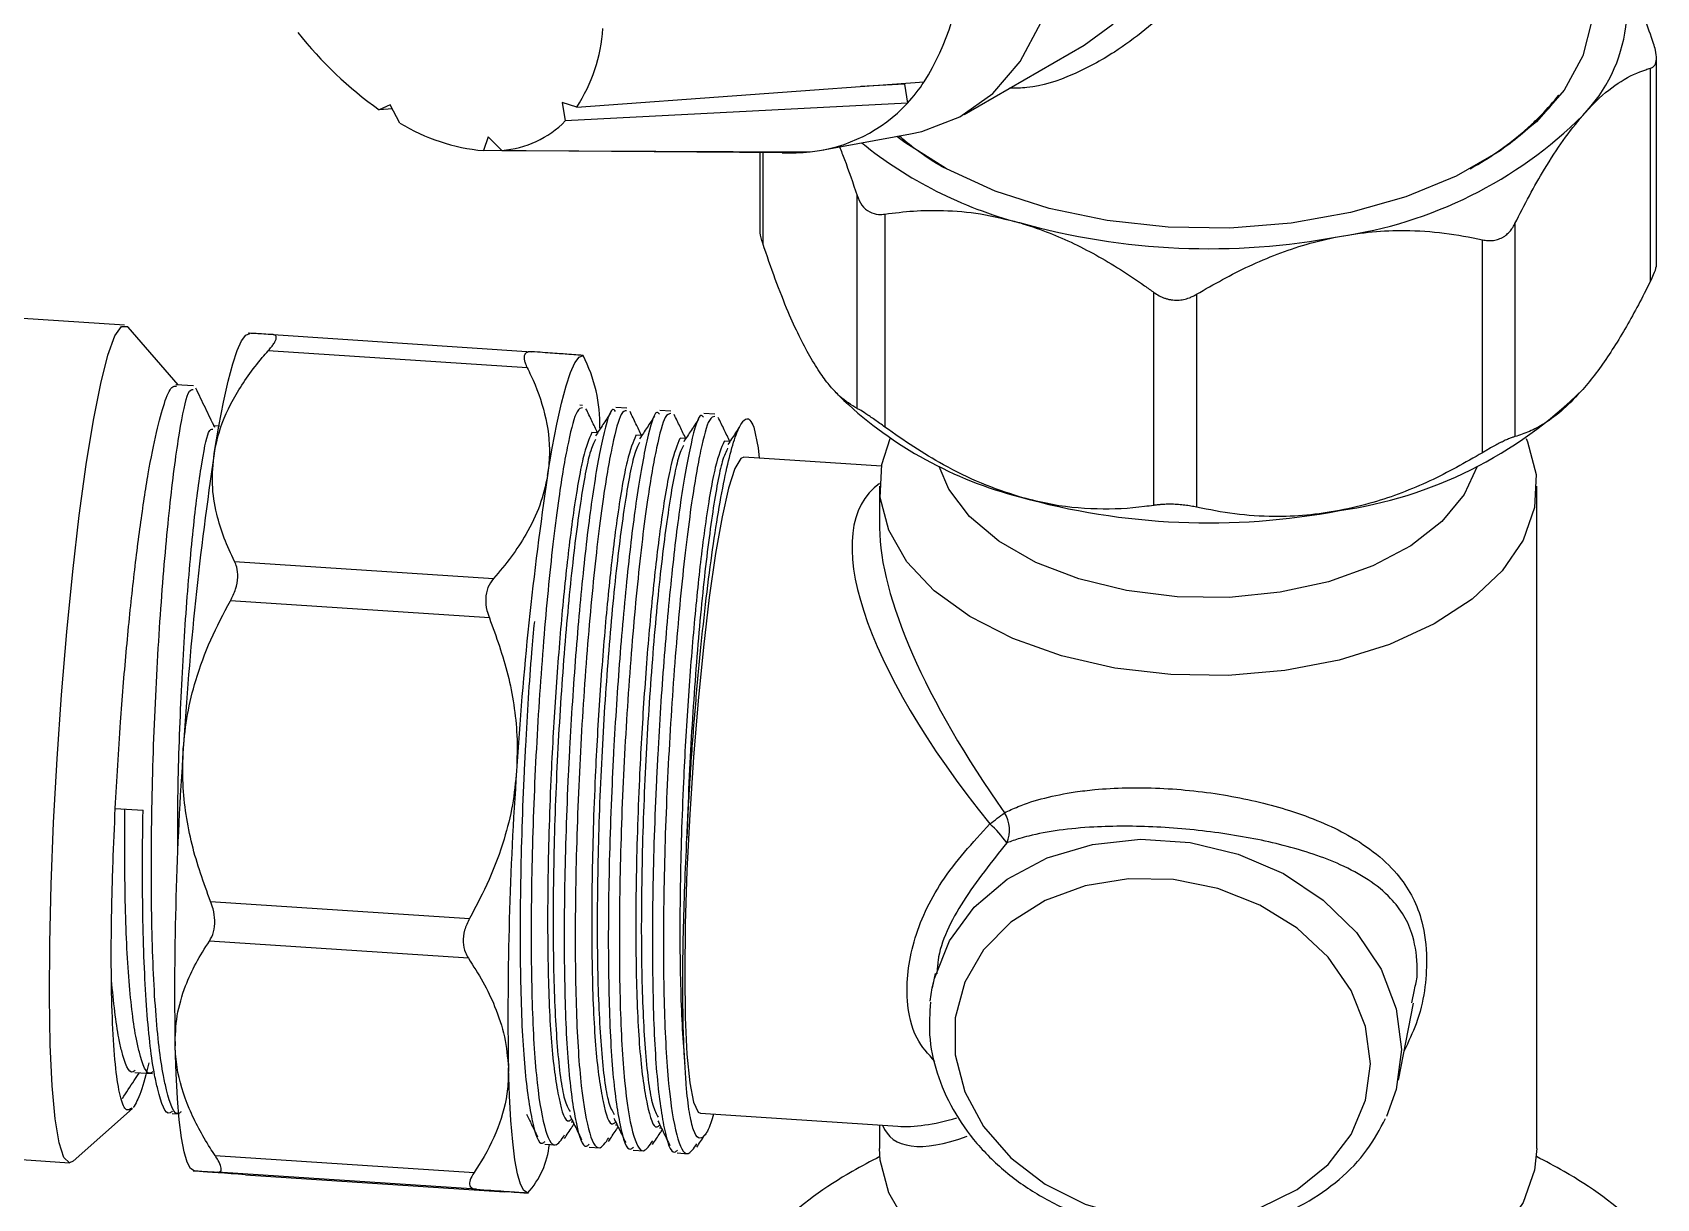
# Model space of a CAD drawing. Extents: x 75 to 2075, y 25 to 1460.
# Drawn here: x 1841.9 to 1914.5, y 666.6 to 718.7 of the extents above; entities that cross this region are included whole.
import ezdxf

# ---------------------------------------------------------------- set-up
doc = ezdxf.new("R2010")
doc.units = 0
doc.header["$LTSCALE"] = 5
doc.linetypes.add('SLD-KATı', pattern=[0])
doc.layers.get('0').update_dxf_attribs({"linetype": 'CONTINUOUS'})

msp = doc.modelspace()

# ---------------------------------------------------------------- linework, layer by layer
at = {"color": 7, "linetype": 'SLD-KATı'}
for p, q in [((1883.502, 715.003), (1888.868, 718.1)), ((1914.452, 708.374), (1914.452, 717.535)), ((1914.184, 707.553), (1914.184, 717.068)), ((1866.18, 715.329), (1881.717, 716.464)), ((1880.829, 716.359), (1878.878, 716.256)), ((1880.829, 716.359), (1880.966, 715.51)), ((1857.843, 715.44), (1857.344, 715.217)), ((1857.94, 715.258), (1857.344, 715.217)), ((1858.278, 714.622), (1857.843, 715.44)), ((1866.18, 715.329), (1865.537, 715.547)), ((1865.537, 715.547), (1865.671, 714.716)), ((1880.966, 715.51), (1865.671, 714.716)), ((1862.218, 713.999), (1862.007, 713.39)), ((1862.84, 713.4), (1862.218, 713.999)), ((1877.127, 713.413), (1881.11, 714.135)), ((1875.365, 713.293), (1862.007, 713.39)), ((1862.84, 713.4), (1876.617, 713.338)), ((1874.371, 713.3), (1874.371, 709.879)), ((1875.383, 713.344), (1875.365, 713.293)), ((1878.712, 701.875), (1878.712, 711.39)), ((1879.961, 710.553), (1879.961, 701.038)), ((1908.125, 710.128), (1908.125, 700.613)), ((1906.676, 699.892), (1906.676, 709.407)), ((1845.969, 705.589), (1828.582, 706.736)), ((1891.983, 697.54), (1891.983, 707.055)), ((1893.891, 706.974), (1893.891, 697.459)), ((1848.358, 702.926), (1846.125, 705.497)), ((1852.603, 705.168), (1864.18, 704.404)), ((1863.969, 703.688), (1852.391, 704.452)), ((1849.048, 702.881), (1848.261, 702.933)), ((1877.784, 702.571), (1878.118, 702.232)), ((1910.704, 702.232), (1910.725, 702.253)), ((1866.445, 702.009), (1866.314, 702.018)), ((1868.417, 701.879), (1867.924, 701.912)), ((1870.388, 701.749), (1869.896, 701.782)), ((1872.36, 701.619), (1871.868, 701.652)), ((1850.214, 701.082), (1849.922, 701.101)), ((1867.102, 700.787), (1866.856, 700.803)), ((1869.074, 700.657), (1868.827, 700.673)), ((1871.045, 700.527), (1870.799, 700.543)), ((1873.017, 700.397), (1872.77, 700.413)), ((1879.804, 699.286), (1873.645, 699.692)), ((1879.724, 698.402), (1879.724, 696.532)), ((1909.099, 668.803), (1909.099, 698.402)), ((1850.883, 695.034), (1862.461, 694.27)), ((1862.276, 692.513), (1850.699, 693.276)), ((1845.553, 684.002), (1846.794, 683.92)), ((1849.81, 679.844), (1861.387, 679.08)), ((1861.338, 677.31), (1849.761, 678.074)), ((1882.313, 676.976), (1882.275, 676.615)), ((1881.98, 675.382), (1882.073, 675.987)), ((1882.199, 676.625), (1882.073, 675.987)), ((1902.918, 671.861), (1903.598, 675.296)), ((1903.519, 675.311), (1903.631, 675.896)), ((1846.432, 672.205), (1847.221, 672.153)), ((1843.667, 668.241), (1846.322, 670.588)), ((1848.092, 670.373), (1848.388, 670.354)), ((1871.711, 670.381), (1880.543, 669.798)), ((1865.94, 669.996), (1866.018, 669.991)), ((1867.911, 669.866), (1867.989, 669.861)), ((1869.883, 669.736), (1869.961, 669.731)), ((1879.724, 669.852), (1879.724, 668.803)), ((1826.114, 669.318), (1843.5, 668.171)), ((1864.762, 668.997), (1865.255, 668.965)), ((1866.734, 668.867), (1867.227, 668.835)), ((1868.705, 668.737), (1869.198, 668.705)), ((1850.011, 668.495), (1861.589, 667.731)), ((1870.677, 668.607), (1871.17, 668.574)), ((1861.703, 666.986), (1850.126, 667.75)), ((1851.369, 667.636), (1862.947, 666.872))]:
    msp.add_line(p, q, dxfattribs=at)
at = {"color": 8, "linetype": 'SLD-KATı'}
msp.add_line((1874.497, 713.299), (1874.497, 709.256), dxfattribs=at)
at = {"color": 7, "linetype": 'SLD-KATı', "flags": 128}
for points in [[(1888.868, 718.1), (1890.146, 719.04), (1891.365, 720.464), (1892.303, 722.233), (1892.94, 724.309), (1893.261, 726.648), (1893.261, 729.2), (1892.94, 731.91), (1892.303, 734.721), (1891.365, 737.573), (1890.146, 740.405), (1888.671, 743.157), (1886.973, 745.769), (1885.086, 748.188), (1883.053, 750.36), (1880.915, 752.239), (1878.718, 753.786), (1876.51, 754.968), (1874.337, 755.759), (1872.246, 756.142), (1870.281, 756.11), (1868.483, 755.663), (1867.464, 755.177)], [(1881.11, 714.135), (1881.607, 714.242), (1883.306, 714.894), (1884.78, 715.943), (1886, 717.367), (1886.938, 719.136), (1887.574, 721.212), (1887.896, 723.551), (1887.896, 726.102), (1887.574, 728.813), (1886.938, 731.624), (1886, 734.476), (1884.78, 737.308), (1883.306, 740.059), (1881.607, 742.672), (1879.721, 745.09), (1877.687, 747.262), (1875.549, 749.142), (1873.353, 750.689), (1871.145, 751.871), (1868.972, 752.661), (1866.88, 753.045), (1864.915, 753.013), (1863.118, 752.565), (1861.527, 751.713), (1860.177, 750.473), (1860.151, 750.442)], [(1910.849, 722.736), (1911.03, 722.369), (1911.518, 720.798), (1911.564, 719.201), (1911.165, 717.621), (1910.332, 716.098), (1909.087, 714.672), (1907.462, 713.38), (1905.499, 712.255), (1903.249, 711.327), (1900.77, 710.618), (1898.126, 710.149), (1895.386, 709.93), (1892.62, 709.969), (1889.902, 710.262), (1887.3, 710.804), (1884.882, 711.579), (1882.711, 712.569), (1880.843, 713.746), (1880.485, 714.022)], [(1842.862, 670.137), (1842.729, 671.608), (1842.644, 673.437), (1842.607, 675.58), (1842.62, 677.989), (1842.683, 680.606), (1842.794, 683.371), (1842.95, 686.217), (1843.149, 689.079), (1843.384, 691.889), (1843.651, 694.582), (1843.943, 697.095), (1844.254, 699.368), (1844.576, 701.348), (1844.902, 702.99), (1845.224, 704.253), (1845.535, 705.11), (1845.827, 705.539), (1846.093, 705.531), (1846.125, 705.497)], [(1849.975, 699.853), (1850.182, 701.074), (1850.391, 702.155), (1850.599, 703.086), (1850.805, 703.857), (1851.006, 704.461), (1851.2, 704.892), (1851.386, 705.146), (1851.562, 705.22)], [(1864.878, 698.869), (1865.085, 700.091), (1865.294, 701.172), (1865.502, 702.103), (1865.708, 702.874), (1865.909, 703.478), (1866.103, 703.909), (1866.289, 704.163), (1866.465, 704.237)], [(1874.095, 701.039), (1874.287, 700.104), (1874.345, 699.646)], [(1892.744, 689.978), (1890.235, 690.274), (1887.853, 690.816), (1885.671, 691.588), (1883.754, 692.568), (1882.161, 693.725), (1880.94, 695.024), (1880.129, 696.426), (1879.751, 697.888), (1879.819, 699.365), (1880.194, 700.531)], [(1908.628, 700.531), (1908.694, 700.379), (1909.072, 698.917), (1909.004, 697.44), (1908.493, 695.992), (1907.553, 694.617), (1906.215, 693.357), (1904.518, 692.25), (1902.514, 691.33), (1900.263, 690.626), (1897.835, 690.157), (1895.303, 689.939), (1892.744, 689.978)], [(1873.645, 699.692), (1873.512, 699.635), (1873.248, 699.187), (1872.967, 698.31), (1872.678, 697.029), (1872.388, 695.384), (1872.107, 693.425), (1871.844, 691.211), (1871.606, 688.809), (1871.4, 686.292), (1871.234, 683.738), (1871.111, 681.222), (1871.036, 678.823), (1871.01, 676.612)], [(1893.028, 693.454), (1890.761, 693.731), (1888.626, 694.251), (1886.701, 694.995), (1885.054, 695.936), (1883.745, 697.04), (1882.822, 698.267), (1882.391, 699.281)], [(1906.431, 699.281), (1905.852, 698.019), (1904.851, 696.813), (1903.472, 695.738), (1901.766, 694.834), (1899.794, 694.131), (1897.627, 693.657), (1895.344, 693.429), (1893.028, 693.454)], [(1901.668, 672.592), (1901.45, 674.252), (1900.807, 675.864), (1899.769, 677.35), (1898.383, 678.644), (1896.716, 679.682), (1894.845, 680.419), (1892.858, 680.818), (1890.846, 680.861), (1888.906, 680.546), (1887.126, 679.888), (1885.591, 678.918), (1884.372, 677.68), (1883.527, 676.234), (1883.094, 674.646), (1883.094, 672.99), (1883.527, 671.345), (1884.372, 669.787), (1885.591, 668.389), (1887.126, 667.216), (1888.906, 666.323), (1890.846, 665.752), (1892.858, 665.53), (1894.845, 665.667), (1896.716, 666.156), (1898.383, 666.975), (1899.769, 668.085), (1900.807, 669.435), (1901.45, 670.961), (1901.668, 672.592)], [(1871.01, 676.612), (1871.036, 674.658), (1871.111, 673.019), (1871.234, 671.745), (1871.4, 670.874), (1871.606, 670.434), (1871.711, 670.381)], [(1849.085, 667.802), (1848.921, 667.908), (1848.771, 668.193), (1848.636, 668.654), (1848.517, 669.287), (1848.415, 670.086), (1848.332, 671.043), (1848.267, 672.15), (1848.223, 673.394)], [(1903.052, 673.227), (1902.821, 671.439), (1902.383, 670.233)], [(1863.988, 666.819), (1863.824, 666.925), (1863.674, 667.21), (1863.539, 667.671), (1863.42, 668.304), (1863.318, 669.103), (1863.235, 670.06), (1863.17, 671.166), (1863.126, 672.411)], [(1843.667, 668.241), (1843.506, 668.17), (1843.255, 668.398), (1843.039, 669.059), (1842.862, 670.137)], [(1892.744, 660.379), (1890.235, 660.674), (1887.853, 661.216), (1885.671, 661.989), (1883.754, 662.968), (1882.161, 664.125), (1880.94, 665.425), (1880.129, 666.826), (1879.751, 668.288), (1879.724, 668.803)], [(1909.099, 668.803), (1909.004, 667.84), (1908.493, 666.392), (1907.553, 665.017), (1906.215, 663.757), (1904.518, 662.65), (1902.514, 661.731), (1900.263, 661.026), (1897.835, 660.558), (1895.303, 660.34), (1892.744, 660.379)]]:
    msp.add_lwpolyline(points, dxfattribs=at)
at = {"color": 8, "linetype": 'SLD-KATı', "flags": 128}
msp.add_lwpolyline([(1882.073, 675.987), (1882.17, 676.409), (1882.852, 678.089), (1883.955, 679.587), (1885.432, 680.837), (1887.217, 681.786), (1889.233, 682.39), (1891.392, 682.625), (1893.599, 682.479), (1895.757, 681.96), (1897.773, 681.089), (1899.559, 679.905), (1901.036, 678.46), (1902.139, 676.816), (1902.821, 675.047), (1903.052, 673.227)], dxfattribs=at)
at = {"color": 7, "linetype": 'SLD-KATı'}
for centre, radius, start, end in [((1906.256, 719.795), 6.879, 315.40316, 29.926), ((1871.902, 722.586), 11.568, 328.0458, 357.22722), ((1860.111, 719.31), 7.258, 326.72924, 356.2831), ((1867.635, 729.668), 17.741, 218.32371, 234.54643), ((1875.298, 720.745), 7.716, 317.2756, 326.30031), ((1875.923, 720.17), 6.867, 275.80041, 317.26422), ((1862.779, 721.983), 8.628, 238.55362, 264.86511), ((1862.502, 717.831), 4.444, 274.36218, 315.48795), ((1897.586, 728.612), 19.245, 278.05771, 314.83569), ((1890.787, 728.442), 18.895, 231.09526, 255.23565), ((1875.683, 721.746), 8.459, 267.84838, 276.33603), ((1894.436, 740.355), 31.348, 254.33641, 280.75049), ((1860.457, 701.13), 6.764, 358.76785, 27.3435), ((1890.499, 715.485), 18.136, 226.95024, 255.54591), ((1897.586, 716.364), 19.245, 278.05771, 314.83569), ((1999.821, 677.47), 151.509, 171.50443, 176.5187), ((2014.724, 676.487), 151.509, 171.50443, 176.5187), ((1894.436, 728.107), 31.348, 254.33641, 280.75049), ((2000.615, 675.807), 152.411, 175.91297, 180.90718), ((2015.518, 674.824), 152.411, 175.91297, 180.90718), ((1843.758, 738.092), 68.36, 306.74124, 307.42871), ((1881.022, 679.319), 5.396, 35.60394, 47.72697), ((1884.108, 683.038), 1.423, 336.07499, 32.69586), ((1861.207, 669.364), 3.77, 317.53663, 354.17516), ((1889.733, 648.294), 22.492, 116.3867, 119.95801), ((1899.089, 648.294), 22.492, 60.04199, 63.6133), ((1887.155, 652.532), 17.533, 119.5756, 133.07889), ((1901.667, 652.532), 17.533, 46.92111, 60.4244)]:
    msp.add_arc(centre, radius, start, end, dxfattribs=at)
at = {"color": 8, "linetype": 'SLD-KATı'}
for major_axis, ratio, start_param, end_param in [((15.068, -14.584), 0.352796, 3.074064, 4.381599), ((-13.702, 15.648), 0.338048, 0.368425, 1.270526), ((15.495, 13.119), 0.279325, 3.422899, 3.696229), ((14.237, 14.254), 0.253369, 3.029167, 3.640457)]:
    msp.add_ellipse((1894.411, 683.603), major_axis=major_axis, ratio=ratio, start_param=start_param, end_param=end_param, dxfattribs=at)
at = {"color": 7, "linetype": 'SLD-KATı'}
for points, knots in [([(1821.389, 711.832), (1822.945, 713.871), (1825.827, 717.646), (1829.672, 722.877), (1832.82, 727.293), (1835.369, 730.996), (1837.414, 734.073), (1839.111, 736.717), (1840.478, 738.927), (1841.612, 740.831), (1842.621, 742.584), (1843.662, 744.473), (1845.073, 747.19), (1846.605, 750.516), (1847.891, 754.109), (1848.596, 757.287), (1848.71, 760.079), (1848.199, 762.438), (1847.157, 764.218), (1845.784, 765.495), (1844.279, 766.35), (1842.644, 766.934), (1840.721, 767.338), (1838.407, 767.552), (1835.646, 767.554), (1832.635, 767.348), (1829.397, 766.967), (1825.935, 766.435), (1822.098, 765.742), (1817.113, 764.74), (1810.767, 763.366), (1802.946, 761.631), (1795.918, 760.128), (1790.329, 759.032), (1786.666, 758.36), (1783.108, 757.755), (1779.1, 757.136), (1774.293, 756.505), (1768.939, 755.976), (1763.418, 755.66), (1758.043, 755.623), (1753.379, 755.87), (1749.476, 756.304), (1746.009, 756.872), (1742.292, 757.725), (1738.448, 758.947), (1734.83, 760.496), (1731.678, 762.235), (1728.981, 764.086), (1726.926, 765.798), (1725.271, 767.393), (1723.778, 769.015), (1722.308, 770.857), (1720.86, 772.962), (1719.475, 775.31), (1718.069, 778.124), (1717.282, 780.177), (1716.855, 781.288)], [0, 0, 0, 0, 0.027904, 0.05168, 0.071889, 0.088998, 0.103384, 0.115349, 0.126837, 0.135477, 0.143439, 0.153059, 0.164223, 0.185851, 0.207693, 0.228405, 0.248975, 0.270764, 0.291802, 0.309303, 0.324858, 0.34018, 0.35689, 0.376686, 0.397549, 0.42015, 0.440774, 0.462763, 0.486439, 0.51075, 0.55028, 0.589756, 0.631865, 0.651566, 0.667811, 0.681533, 0.698498, 0.719451, 0.741554, 0.762946, 0.783494, 0.801778, 0.813779, 0.825528, 0.839049, 0.854135, 0.868677, 0.882491, 0.895764, 0.908587, 0.916871, 0.926563, 0.939107, 0.950695, 0.964462, 0.980757, 1, 1, 1, 1]), ([(1914.326, 718.17), (1914.07, 718.912), (1913.684, 720.034), (1913.136, 721.369), (1912.691, 722.356), (1912.383, 722.924), (1912.218, 723.226)], [0, 0, 0, 0, 0.3822459, 0.5776631, 0.77475, 1, 1, 1, 1]), ([(1914.184, 717.068), (1914.255, 717.102), (1914.396, 717.17), (1914.471, 717.466), (1914.432, 717.823), (1914.356, 718.071), (1914.326, 718.17)], [0, 0, 0, 0, 0.2806938, 0.5628322, 0.8257499, 1, 1, 1, 1]), ([(1911.155, 714.965), (1911.355, 715.183), (1911.936, 715.816), (1912.894, 716.553), (1913.692, 716.927), (1914.115, 717.048), (1914.184, 717.068)], [0, 0, 0, 0, 0.191127, 0.553705, 0.926736, 1, 1, 1, 1]), ([(1906.121, 712.577), (1906.348, 712.707), (1906.826, 712.979), (1907.491, 713.436), (1908.145, 713.927), (1908.754, 714.445), (1909.43, 715.086), (1909.841, 715.574), (1910.092, 715.872)], [0, 0, 0, 0, 0.137974, 0.290837, 0.444248, 0.599347, 0.755017, 1, 1, 1, 1]), ([(1910.092, 715.872), (1909.986, 715.733), (1909.665, 715.313), (1909.03, 714.637), (1908.177, 713.9), (1907.314, 713.271), (1906.717, 712.919), (1906.449, 712.762)], [0, 0, 0, 0, 0.121319, 0.364156, 0.609141, 0.824675, 1, 1, 1, 1]), ([(1908.125, 710.128), (1908.338, 710.55), (1908.767, 711.396), (1909.486, 712.654), (1910.284, 713.899), (1910.863, 714.607), (1911.155, 714.965)], [0, 0, 0, 0, 0.223518, 0.448621, 0.721723, 1, 1, 1, 1]), ([(1882.636, 712.608), (1882.597, 712.628), (1882.213, 712.834), (1881.585, 713.266), (1880.948, 713.727), (1880.66, 713.997), (1880.609, 714.044)], [0, 0, 0, 0, 0.04879, 0.486752, 0.90935, 1, 1, 1, 1]), ([(1877.928, 713.558), (1878.002, 713.374), (1878.273, 712.701), (1878.527, 711.942), (1878.712, 711.39)], [0, 0, 0, 0, 0.273747, 1, 1, 1, 1]), ([(1878.712, 711.39), (1878.777, 711.235), (1878.908, 710.925), (1879.258, 710.629), (1879.629, 710.523), (1879.867, 710.545), (1879.961, 710.553)], [0, 0, 0, 0, 0.280694, 0.562832, 0.82575, 1, 1, 1, 1]), ([(1879.961, 710.553), (1880.385, 710.607), (1881.234, 710.715), (1882.661, 710.735), (1884.244, 710.606), (1885.392, 710.317), (1885.972, 710.171)], [0, 0, 0, 0, 0.223518, 0.448621, 0.721723, 1, 1, 1, 1]), ([(1885.972, 710.171), (1886.37, 710.044), (1887.522, 709.676), (1889.424, 708.762), (1891.006, 707.763), (1891.845, 707.155), (1891.983, 707.055)], [0, 0, 0, 0, 0.191127, 0.553705, 0.926736, 1, 1, 1, 1]), ([(1906.676, 709.407), (1906.756, 709.392), (1906.879, 709.37), (1907.042, 709.369), (1907.164, 709.378), (1907.283, 709.4), (1907.399, 709.434), (1907.512, 709.481), (1907.65, 709.557), (1907.805, 709.676), (1907.944, 709.832), (1908.05, 709.985), (1908.1, 710.08), (1908.125, 710.128)], [0, 0, 0, 0, 0.138671, 0.209437, 0.280678, 0.349906, 0.419664, 0.491167, 0.563299, 0.692965, 0.826171, 0.912714, 1, 1, 1, 1]), ([(1874.497, 709.256), (1874.446, 709.419), (1874.371, 709.657), (1874.383, 709.826), (1874.387, 709.879)], [0, 0, 0, 0, 0.688175, 1, 1, 1, 1]), ([(1893.891, 706.974), (1894.666, 707.416), (1895.839, 708.084), (1897.5, 708.777), (1898.849, 709.242), (1899.784, 709.447), (1900.283, 709.557)], [0, 0, 0, 0, 0.382246, 0.577663, 0.77475, 1, 1, 1, 1]), ([(1900.283, 709.557), (1900.772, 709.636), (1901.757, 709.794), (1903.33, 709.845), (1904.99, 709.741), (1906.111, 709.519), (1906.676, 709.407)], [0, 0, 0, 0, 0.220853, 0.444668, 0.720511, 1, 1, 1, 1]), ([(1876.604, 704.199), (1876.443, 704.496), (1876.118, 705.093), (1875.6, 706.25), (1875.053, 707.628), (1874.683, 708.711), (1874.497, 709.256)], [0, 0, 0, 0, 0.220853, 0.444668, 0.720511, 1, 1, 1, 1]), ([(1914.436, 708.374), (1914.438, 708.324), (1914.445, 708.19), (1914.341, 707.886), (1914.229, 707.648), (1914.184, 707.553)], [0, 0, 0, 0, 0.261689, 0.705718, 1, 1, 1, 1]), ([(1914.184, 707.553), (1914.115, 707.414), (1913.701, 706.585), (1912.905, 705.131), (1911.946, 703.667), (1911.355, 702.957), (1911.155, 702.717)], [0, 0, 0, 0, 0.073265, 0.436543, 0.808871, 1, 1, 1, 1]), ([(1891.983, 707.055), (1892.06, 707.003), (1892.178, 706.923), (1892.35, 706.841), (1892.484, 706.79), (1892.621, 706.75), (1892.761, 706.723), (1892.905, 706.708), (1893.09, 706.707), (1893.317, 706.735), (1893.545, 706.803), (1893.737, 706.885), (1893.839, 706.944), (1893.891, 706.974)], [0, 0, 0, 0, 0.138671, 0.209437, 0.280678, 0.349906, 0.419664, 0.491167, 0.563299, 0.692965, 0.826171, 0.912714, 1, 1, 1, 1]), ([(1852.603, 705.168), (1852.32, 705.184), (1851.892, 705.21), (1851.595, 705.225), (1851.474, 705.23), (1851.531, 705.224), (1851.562, 705.22)], [0, 0, 0, 0, 0.382246, 0.577663, 0.77475, 1, 1, 1, 1]), ([(1852.391, 704.452), (1852.439, 704.508), (1852.512, 704.592), (1852.591, 704.697), (1852.642, 704.772), (1852.684, 704.842), (1852.717, 704.906), (1852.739, 704.965), (1852.755, 705.031), (1852.75, 705.095), (1852.713, 705.138), (1852.662, 705.161), (1852.623, 705.165), (1852.603, 705.168)], [0, 0, 0, 0, 0.1386714, 0.2094371, 0.2806778, 0.3499062, 0.419664, 0.4911668, 0.5632988, 0.6929648, 0.8261712, 0.9127139, 1, 1, 1, 1]), ([(1849.975, 699.853), (1850.038, 700.163), (1850.222, 701.064), (1850.899, 702.524), (1851.754, 703.72), (1852.301, 704.349), (1852.391, 704.452)], [0, 0, 0, 0, 0.191127, 0.553705, 0.926736, 1, 1, 1, 1]), ([(1864.18, 704.404), (1864.134, 704.405), (1864.063, 704.406), (1863.987, 704.387), (1863.937, 704.365), (1863.896, 704.334), (1863.865, 704.294), (1863.842, 704.246), (1863.827, 704.172), (1863.83, 704.064), (1863.865, 703.931), (1863.913, 703.803), (1863.95, 703.727), (1863.969, 703.688)], [0, 0, 0, 0, 0.138671, 0.209437, 0.280678, 0.349906, 0.419664, 0.491167, 0.563299, 0.692965, 0.826171, 0.912714, 1, 1, 1, 1]), ([(1866.465, 704.237), (1866.4, 704.243), (1866.269, 704.254), (1865.813, 704.288), (1865.14, 704.336), (1864.502, 704.381), (1864.18, 704.404)], [0, 0, 0, 0, 0.2208532, 0.4446677, 0.7205109, 1, 1, 1, 1]), ([(1863.969, 703.688), (1864.024, 703.575), (1864.353, 702.904), (1864.814, 701.622), (1865.021, 700.103), (1864.914, 699.182), (1864.878, 698.869)], [0, 0, 0, 0, 0.073265, 0.436543, 0.808871, 1, 1, 1, 1]), ([(1878.712, 701.875), (1878.457, 702.028), (1878.07, 702.26), (1877.522, 702.842), (1877.077, 703.413), (1876.769, 703.926), (1876.604, 704.199)], [0, 0, 0, 0, 0.382246, 0.577663, 0.77475, 1, 1, 1, 1]), ([(1845.553, 684.002), (1845.624, 685.286), (1845.756, 687.629), (1846.034, 691.012), (1846.335, 693.999), (1846.671, 696.709), (1847.027, 699.033), (1847.392, 700.89), (1847.748, 702.178), (1848.052, 702.876), (1848.217, 702.866), (1848.284, 702.862)], [0, 0, 0, 0, 0.136343, 0.2488667, 0.3613905, 0.4739142, 0.5864379, 0.6989617, 0.8114854, 0.9240092, 1, 1, 1, 1]), ([(1848.492, 670.447), (1848.459, 670.417), (1848.206, 670.192), (1847.946, 670.964), (1847.6, 672.488), (1847.329, 674.786), (1847.155, 678.846), (1847.159, 683.651), (1847.322, 688.733), (1847.619, 693.614), (1848.002, 697.843), (1848.422, 700.957), (1848.791, 702.718), (1848.967, 702.716), (1849.038, 702.715)], [0, 0, 0, 0, 0.015091, 0.114029, 0.145331, 0.243734, 0.342211, 0.440539, 0.539086, 0.637344, 0.735957, 0.834149, 0.932823, 1, 1, 1, 1]), ([(1850.005, 701.013), (1849.863, 701.306), (1849.579, 701.893), (1849.296, 702.479), (1849.154, 702.772)], [0, 0, 0, 0, 0.499975, 1, 1, 1, 1]), ([(1911.155, 702.717), (1910.868, 702.41), (1910.289, 701.792), (1909.493, 701.209), (1908.768, 700.816), (1908.34, 700.681), (1908.125, 700.613)], [0, 0, 0, 0, 0.272941, 0.5513799, 0.7748074, 1, 1, 1, 1]), ([(1866.439, 701.898), (1866.36, 701.889), (1866.173, 701.868), (1865.814, 700.525), (1865.378, 698.058), (1864.94, 694.407), (1864.548, 689.791), (1864.26, 684.781), (1864.127, 679.848), (1864.151, 675.415), (1864.348, 671.873), (1864.716, 669.621), (1865.152, 668.697), (1865.498, 669.201), (1865.641, 669.411)], [0, 0, 0, 0, 0.057493, 0.136549, 0.213817, 0.304673, 0.395465, 0.484809, 0.576138, 0.665839, 0.756183, 0.847334, 0.936528, 1, 1, 1, 1]), ([(1867.913, 701.74), (1867.871, 701.788), (1867.714, 701.969), (1867.355, 700.731), (1866.898, 698.251), (1866.477, 694.821), (1866.125, 690.926), (1865.91, 687.7), (1865.735, 684.234), (1865.615, 680.508), (1865.615, 675.974), (1865.783, 672.248), (1866.13, 669.844), (1866.462, 668.753), (1866.699, 668.958), (1866.741, 668.994)], [0, 0, 0, 0, 0.034954, 0.131924, 0.226758, 0.310733, 0.395091, 0.477543, 0.499555, 0.59642, 0.692182, 0.787604, 0.884559, 0.979363, 1, 1, 1, 1]), ([(1868.41, 701.768), (1868.331, 701.759), (1868.145, 701.738), (1867.785, 700.395), (1867.349, 697.928), (1866.911, 694.277), (1866.52, 689.661), (1866.231, 684.651), (1866.098, 679.718), (1866.122, 675.285), (1866.32, 671.743), (1866.687, 669.491), (1867.124, 668.567), (1867.469, 669.071), (1867.613, 669.281)], [0, 0, 0, 0, 0.057493, 0.136549, 0.213817, 0.304673, 0.395465, 0.484809, 0.576138, 0.665839, 0.756183, 0.847334, 0.936528, 1, 1, 1, 1]), ([(1867.114, 700.784), (1867.029, 700.96), (1866.856, 701.318), (1866.683, 701.676), (1866.594, 701.859)], [0, 0, 0, 0, 0.489143, 1, 1, 1, 1]), ([(1867.688, 701.657), (1867.577, 701.488), (1867.355, 701.151), (1867.133, 700.814), (1867.022, 700.645)], [0, 0, 0, 0, 0.500002, 1, 1, 1, 1]), ([(1869.884, 701.61), (1869.842, 701.658), (1869.686, 701.839), (1869.326, 700.601), (1868.87, 698.12), (1868.449, 694.691), (1868.096, 690.796), (1867.881, 687.57), (1867.707, 684.104), (1867.587, 680.377), (1867.587, 675.844), (1867.754, 672.118), (1868.102, 669.714), (1868.434, 668.623), (1868.671, 668.828), (1868.713, 668.864)], [0, 0, 0, 0, 0.0349536, 0.1319238, 0.2267582, 0.310733, 0.3950914, 0.477543, 0.4995546, 0.5964196, 0.6921825, 0.7876035, 0.8845586, 0.9793625, 1, 1, 1, 1]), ([(1870.382, 701.638), (1870.303, 701.629), (1870.116, 701.608), (1869.757, 700.265), (1869.321, 697.798), (1868.883, 694.147), (1868.492, 689.531), (1868.203, 684.521), (1868.07, 679.588), (1868.094, 675.155), (1868.292, 671.613), (1868.659, 669.361), (1869.096, 668.437), (1869.441, 668.941), (1869.584, 669.151)], [0, 0, 0, 0, 0.057493, 0.136549, 0.213817, 0.304673, 0.395465, 0.484809, 0.576138, 0.665839, 0.756183, 0.847334, 0.936528, 1, 1, 1, 1]), ([(1869.085, 700.654), (1869.001, 700.83), (1868.827, 701.188), (1868.654, 701.546), (1868.566, 701.729)], [0, 0, 0, 0, 0.489143, 1, 1, 1, 1]), ([(1869.66, 701.527), (1869.549, 701.358), (1869.327, 701.021), (1869.105, 700.684), (1868.994, 700.515)], [0, 0, 0, 0, 0.500002, 1, 1, 1, 1]), ([(1871.856, 701.48), (1871.814, 701.528), (1871.657, 701.709), (1871.298, 700.471), (1870.841, 697.99), (1870.42, 694.561), (1870.068, 690.666), (1869.853, 687.44), (1869.678, 683.974), (1869.558, 680.247), (1869.558, 675.714), (1869.726, 671.988), (1870.073, 669.584), (1870.406, 668.493), (1870.642, 668.697), (1870.684, 668.734)], [0, 0, 0, 0, 0.034954, 0.131924, 0.226758, 0.310733, 0.395091, 0.477543, 0.499555, 0.59642, 0.692182, 0.787604, 0.884559, 0.979363, 1, 1, 1, 1]), ([(1872.353, 701.508), (1872.275, 701.499), (1872.088, 701.478), (1871.728, 700.135), (1871.293, 697.668), (1870.854, 694.017), (1870.463, 689.401), (1870.174, 684.391), (1870.041, 679.458), (1870.065, 675.025), (1870.263, 671.483), (1870.63, 669.231), (1871.067, 668.307), (1871.412, 668.811), (1871.556, 669.021)], [0, 0, 0, 0, 0.057493, 0.136549, 0.213817, 0.304673, 0.395465, 0.484809, 0.576138, 0.665839, 0.756183, 0.847334, 0.936528, 1, 1, 1, 1]), ([(1871.057, 700.524), (1870.972, 700.7), (1870.799, 701.058), (1870.626, 701.416), (1870.537, 701.599)], [0, 0, 0, 0, 0.489143, 1, 1, 1, 1]), ([(1871.631, 701.397), (1871.52, 701.228), (1871.298, 700.891), (1871.076, 700.554), (1870.965, 700.385)], [0, 0, 0, 0, 0.500002, 1, 1, 1, 1]), ([(1871.105, 682.682), (1871.151, 683.555), (1871.241, 685.276), (1871.43, 687.896), (1871.652, 690.431), (1871.906, 692.866), (1872.183, 695.095), (1872.48, 697.086), (1872.783, 698.742), (1873.087, 700.045), (1873.383, 700.946), (1873.664, 701.414), (1873.905, 701.448), (1874.037, 701.163), (1874.095, 701.039)], [0, 0, 0, 0, 0.084107, 0.165659, 0.249531, 0.332069, 0.416936, 0.500557, 0.586595, 0.670596, 0.756922, 0.842815, 0.9312, 1, 1, 1, 1]), ([(1873.028, 700.394), (1872.944, 700.57), (1872.77, 700.928), (1872.597, 701.286), (1872.509, 701.469)], [0, 0, 0, 0, 0.489143, 1, 1, 1, 1]), ([(1879.961, 701.038), (1879.808, 701.149), (1879.501, 701.372), (1879.102, 701.643), (1878.845, 701.806), (1878.75, 701.855), (1878.712, 701.875)], [0, 0, 0, 0, 0.2806938, 0.5628322, 0.8257499, 1, 1, 1, 1]), ([(1848.355, 682.046), (1848.35, 682.67), (1848.333, 684.689), (1848.459, 688.46), (1848.702, 692.806), (1849.029, 696.595), (1849.389, 699.378), (1849.704, 700.954), (1849.852, 700.952), (1849.912, 700.952)], [0, 0, 0, 0, 0.0729706, 0.2363121, 0.399173, 0.5626231, 0.725376, 0.8889268, 1, 1, 1, 1]), ([(1866.855, 700.791), (1866.727, 700.494), (1866.472, 699.901), (1866.107, 697.802), (1865.788, 695.377), (1865.512, 692.734), (1865.236, 689.245), (1865.004, 685.229), (1864.871, 680.883), (1864.877, 676.642), (1865.039, 673.158), (1865.371, 670.91), (1865.685, 669.89), (1865.908, 670.08), (1865.947, 670.113)], [0, 0, 0, 0, 0.098922, 0.197386, 0.242302, 0.322715, 0.40236, 0.48077, 0.581343, 0.680772, 0.779846, 0.880512, 0.978945, 1, 1, 1, 1]), ([(1868.827, 700.661), (1868.699, 700.364), (1868.443, 699.771), (1868.079, 697.672), (1867.76, 695.247), (1867.483, 692.604), (1867.208, 689.115), (1866.975, 685.099), (1866.842, 680.753), (1866.848, 676.512), (1867.01, 673.028), (1867.342, 670.78), (1867.656, 669.76), (1867.879, 669.95), (1867.918, 669.983)], [0, 0, 0, 0, 0.098922, 0.197386, 0.242302, 0.322715, 0.40236, 0.48077, 0.581343, 0.680772, 0.779846, 0.880512, 0.978945, 1, 1, 1, 1]), ([(1873.441, 701.02), (1873.384, 700.934), (1873.216, 700.679), (1873.048, 700.424), (1872.937, 700.255)], [0, 0, 0, 0, 0.339222, 1, 1, 1, 1]), ([(1885.972, 697.923), (1885.403, 698.11), (1884.255, 698.489), (1882.675, 699.278), (1881.238, 700.133), (1880.388, 700.736), (1879.961, 701.038)], [0, 0, 0, 0, 0.272941, 0.55138, 0.774807, 1, 1, 1, 1]), ([(1867.015, 700.48), (1866.936, 700.326), (1866.733, 699.927), (1866.341, 697.773), (1865.914, 694.408), (1865.543, 690.175), (1865.259, 685.522), (1865.117, 680.871), (1865.122, 676.609), (1865.29, 673.202), (1865.555, 671.036), (1865.797, 670.611), (1865.883, 670.461)], [0, 0, 0, 0, 0.067745, 0.175608, 0.284766, 0.394641, 0.502252, 0.61229, 0.721077, 0.829475, 0.939616, 1, 1, 1, 1]), ([(1868.986, 700.35), (1868.908, 700.196), (1868.704, 699.797), (1868.313, 697.643), (1867.886, 694.278), (1867.514, 690.045), (1867.231, 685.392), (1867.089, 680.741), (1867.093, 676.479), (1867.262, 673.071), (1867.526, 670.906), (1867.769, 670.481), (1867.855, 670.331)], [0, 0, 0, 0, 0.067745, 0.175608, 0.284766, 0.394641, 0.502252, 0.61229, 0.721077, 0.829475, 0.939616, 1, 1, 1, 1]), ([(1870.798, 700.531), (1870.67, 700.234), (1870.415, 699.641), (1870.05, 697.542), (1869.731, 695.117), (1869.455, 692.474), (1869.179, 688.985), (1868.947, 684.969), (1868.814, 680.623), (1868.82, 676.382), (1868.982, 672.898), (1869.314, 670.65), (1869.628, 669.63), (1869.851, 669.82), (1869.89, 669.853)], [0, 0, 0, 0, 0.098922, 0.197386, 0.242302, 0.322715, 0.40236, 0.48077, 0.581343, 0.680772, 0.779846, 0.880512, 0.978945, 1, 1, 1, 1]), ([(1870.958, 700.22), (1870.879, 700.066), (1870.676, 699.667), (1870.284, 697.513), (1869.857, 694.148), (1869.486, 689.914), (1869.202, 685.262), (1869.061, 680.611), (1869.065, 676.349), (1869.233, 672.941), (1869.498, 670.776), (1869.74, 670.351), (1869.826, 670.201)], [0, 0, 0, 0, 0.0677452, 0.1756081, 0.2847657, 0.3946406, 0.5022517, 0.6122905, 0.7210771, 0.8294754, 0.9396164, 1, 1, 1, 1]), ([(1872.77, 700.401), (1872.642, 700.104), (1872.386, 699.511), (1872.022, 697.412), (1871.703, 694.987), (1871.427, 692.344), (1871.151, 688.855), (1870.918, 684.839), (1870.785, 680.493), (1870.791, 676.251), (1870.906, 673.781), (1871.004, 672.726), (1871.016, 672.597)], [0, 0, 0, 0, 0.12464, 0.248705, 0.305298, 0.406618, 0.50697, 0.605765, 0.732486, 0.857765, 0.982597, 1, 1, 1, 1]), ([(1872.929, 700.09), (1872.851, 699.936), (1872.647, 699.537), (1872.256, 697.383), (1871.828, 694.017), (1871.459, 689.787), (1871.215, 685.856), (1871.134, 683.509), (1871.105, 682.682)], [0, 0, 0, 0, 0.120813, 0.313169, 0.507834, 0.703778, 0.895685, 1, 1, 1, 1]), ([(1908.125, 700.613), (1908.084, 700.601), (1908.023, 700.583), (1907.92, 700.544), (1907.835, 700.509), (1907.744, 700.469), (1907.645, 700.424), (1907.539, 700.372), (1907.396, 700.3), (1907.209, 700.201), (1907.007, 700.088), (1906.828, 699.984), (1906.726, 699.923), (1906.676, 699.892)], [0, 0, 0, 0, 0.138671, 0.209437, 0.280678, 0.349906, 0.419664, 0.491167, 0.563299, 0.692965, 0.826171, 0.912714, 1, 1, 1, 1]), ([(1850.883, 695.034), (1850.721, 695.38), (1850.395, 696.074), (1850.045, 697.227), (1849.84, 698.493), (1849.93, 699.397), (1849.975, 699.853)], [0, 0, 0, 0, 0.223518, 0.448621, 0.721723, 1, 1, 1, 1]), ([(1906.676, 699.892), (1905.9, 699.45), (1904.728, 698.782), (1903.067, 698.089), (1901.718, 697.624), (1900.782, 697.419), (1900.283, 697.309)], [0, 0, 0, 0, 0.382246, 0.577663, 0.77475, 1, 1, 1, 1]), ([(1864.878, 698.869), (1864.78, 698.426), (1864.581, 697.529), (1863.983, 696.318), (1863.27, 695.227), (1862.731, 694.59), (1862.461, 694.27)], [0, 0, 0, 0, 0.272941, 0.55138, 0.774807, 1, 1, 1, 1]), ([(1891.983, 697.54), (1891.845, 697.521), (1891.024, 697.404), (1889.444, 697.323), (1887.542, 697.51), (1886.37, 697.818), (1885.972, 697.923)], [0, 0, 0, 0, 0.073265, 0.436543, 0.808871, 1, 1, 1, 1]), ([(1893.891, 697.459), (1893.808, 697.476), (1893.684, 697.502), (1893.505, 697.531), (1893.367, 697.549), (1893.227, 697.564), (1893.085, 697.576), (1892.94, 697.585), (1892.755, 697.591), (1892.532, 697.59), (1892.311, 697.578), (1892.128, 697.561), (1892.031, 697.547), (1891.983, 697.54)], [0, 0, 0, 0, 0.1386714, 0.2094371, 0.2806778, 0.3499062, 0.419664, 0.4911668, 0.5632988, 0.6929648, 0.8261712, 0.9127139, 1, 1, 1, 1]), ([(1900.283, 697.309), (1899.794, 697.23), (1898.809, 697.071), (1897.236, 697.021), (1895.577, 697.125), (1894.455, 697.347), (1893.891, 697.459)], [0, 0, 0, 0, 0.220853, 0.444668, 0.720511, 1, 1, 1, 1]), ([(1850.699, 693.276), (1850.784, 693.448), (1850.956, 693.792), (1851.049, 694.328), (1851.007, 694.748), (1850.919, 694.952), (1850.883, 695.034)], [0, 0, 0, 0, 0.280694, 0.562832, 0.82575, 1, 1, 1, 1]), ([(1862.461, 694.27), (1862.368, 694.144), (1862.183, 693.891), (1862.086, 693.38), (1862.137, 692.902), (1862.237, 692.624), (1862.276, 692.513)], [0, 0, 0, 0, 0.280694, 0.562832, 0.82575, 1, 1, 1, 1]), ([(1848.592, 686.67), (1848.643, 687.183), (1848.747, 688.215), (1849.159, 689.848), (1849.786, 691.557), (1850.393, 692.701), (1850.699, 693.276)], [0, 0, 0, 0, 0.220853, 0.444668, 0.720511, 1, 1, 1, 1]), ([(1862.276, 692.513), (1862.581, 691.674), (1863.041, 690.407), (1863.384, 688.631), (1863.543, 687.197), (1863.511, 686.212), (1863.495, 685.687)], [0, 0, 0, 0, 0.382246, 0.577663, 0.77475, 1, 1, 1, 1]), ([(1864.287, 692.347), (1864.245, 691.891), (1864.084, 690.184), (1863.939, 687.825), (1863.763, 684.368), (1863.644, 680.636), (1863.644, 676.105), (1863.811, 672.378), (1864.159, 669.974), (1864.491, 668.883), (1864.727, 669.088), (1864.77, 669.124)], [0, 0, 0, 0, 0.047348, 0.177198, 0.211864, 0.364414, 0.515228, 0.665503, 0.818195, 0.967499, 1, 1, 1, 1]), ([(1849.81, 679.844), (1849.505, 680.682), (1849.045, 681.95), (1848.702, 683.725), (1848.543, 685.159), (1848.575, 686.144), (1848.592, 686.67)], [0, 0, 0, 0, 0.382246, 0.577663, 0.77475, 1, 1, 1, 1]), ([(1863.495, 685.687), (1863.443, 685.174), (1863.34, 684.141), (1862.927, 682.509), (1862.301, 680.799), (1861.693, 679.656), (1861.387, 679.08)], [0, 0, 0, 0, 0.220853, 0.444668, 0.720511, 1, 1, 1, 1]), ([(1846.296, 670.613), (1846.214, 670.557), (1846.028, 670.432), (1845.79, 670.983), (1845.585, 672.109), (1845.444, 673.814), (1845.371, 676.01), (1845.37, 678.621), (1845.432, 681.33), (1845.516, 683.185), (1845.553, 684.002)], [0, 0, 0, 0, 0.105393, 0.237188, 0.368982, 0.500777, 0.632572, 0.764366, 0.896161, 1, 1, 1, 1]), ([(1847.225, 672.243), (1847.194, 672.216), (1846.962, 672.014), (1846.721, 672.705), (1846.398, 674.069), (1846.146, 676.129), (1845.967, 679.707), (1845.978, 682.561), (1845.983, 683.965)], [0, 0, 0, 0, 0.034715, 0.260777, 0.332298, 0.557136, 0.782144, 1, 1, 1, 1]), ([(1848.098, 670.473), (1848.064, 670.443), (1847.812, 670.218), (1847.552, 670.99), (1847.205, 672.514), (1846.935, 674.813), (1846.761, 678.869), (1846.764, 682.145), (1846.793, 683.853), (1846.794, 683.92)], [0, 0, 0, 0, 0.033948, 0.256516, 0.326933, 0.548295, 0.769827, 0.991021, 1, 1, 1, 1]), ([(1871.016, 672.597), (1871.01, 672.696), (1870.981, 673.191), (1870.937, 674.324), (1870.916, 676.175), (1870.944, 678.951), (1871.043, 681.241), (1871.105, 682.682)], [0, 0, 0, 0, 0.040962, 0.20513, 0.420049, 0.634968, 1, 1, 1, 1]), ([(1849.761, 678.074), (1849.831, 678.202), (1849.973, 678.459), (1850.024, 678.974), (1849.952, 679.454), (1849.85, 679.733), (1849.81, 679.844)], [0, 0, 0, 0, 0.280694, 0.562832, 0.82575, 1, 1, 1, 1]), ([(1861.387, 679.08), (1861.304, 678.908), (1861.136, 678.564), (1861.078, 678.025), (1861.167, 677.601), (1861.289, 677.393), (1861.338, 677.31)], [0, 0, 0, 0, 0.2806938, 0.5628322, 0.8257499, 1, 1, 1, 1]), ([(1848.223, 673.394), (1848.238, 673.845), (1848.268, 674.757), (1848.636, 675.989), (1849.138, 677.1), (1849.553, 677.748), (1849.761, 678.074)], [0, 0, 0, 0, 0.272941, 0.55138, 0.774807, 1, 1, 1, 1]), ([(1861.338, 677.31), (1861.562, 676.958), (1862.013, 676.253), (1862.571, 675.081), (1863.008, 673.794), (1863.086, 672.875), (1863.126, 672.411)], [0, 0, 0, 0, 0.223518, 0.448621, 0.721723, 1, 1, 1, 1]), ([(1846.437, 672.295), (1846.406, 672.268), (1846.173, 672.066), (1845.933, 672.764), (1845.609, 674.107), (1845.48, 675.369), (1845.383, 676.326)], [0, 0, 0, 0, 0.062724, 0.469144, 0.597728, 1, 1, 1, 1]), ([(1882, 675.34), (1881.965, 674.857), (1881.888, 673.802), (1882.244, 672.169), (1882.954, 670.522), (1884.026, 668.999), (1885.41, 667.654), (1887.061, 666.538), (1888.919, 665.694), (1890.913, 665.154), (1892.97, 664.941), (1895.013, 665.065), (1896.966, 665.523), (1898.758, 666.303), (1900.305, 667.381), (1901.552, 668.664), (1902.084, 669.665), (1902.338, 670.142)], [0, 0, 0, 0, 0.056065, 0.122237, 0.188685, 0.255644, 0.323127, 0.391009, 0.459144, 0.527432, 0.59583, 0.664325, 0.732897, 0.801479, 0.869915, 0.937975, 1, 1, 1, 1]), ([(1850.011, 668.495), (1849.936, 668.61), (1849.486, 669.292), (1848.794, 670.595), (1848.31, 672.139), (1848.245, 673.076), (1848.223, 673.394)], [0, 0, 0, 0, 0.073265, 0.436543, 0.808871, 1, 1, 1, 1]), ([(1863.126, 672.411), (1863.121, 672.095), (1863.106, 671.179), (1862.706, 669.693), (1862.083, 668.476), (1861.658, 667.836), (1861.589, 667.731)], [0, 0, 0, 0, 0.191127, 0.553705, 0.926736, 1, 1, 1, 1]), ([(1872.289, 670.343), (1872.25, 670.204), (1872.108, 669.707), (1871.883, 669.324), (1871.623, 669.204), (1871.399, 669.558), (1871.212, 670.365), (1871.087, 671.421), (1871.035, 672.278), (1871.016, 672.597)], [0, 0, 0, 0, 0.065949, 0.237335, 0.400732, 0.568868, 0.732158, 0.900458, 1, 1, 1, 1]), ([(1845.869, 671.04), (1846.046, 671.309), (1846.3, 671.693), (1846.553, 672.077), (1846.629, 672.192)], [0, 0, 0, 0, 0.699403, 1, 1, 1, 1]), ([(1863.943, 670.334), (1864.016, 670.182), (1864.178, 669.848), (1864.34, 669.513), (1864.429, 669.329)], [0, 0, 0, 0, 0.453582, 1, 1, 1, 1]), ([(1865.869, 670.297), (1865.958, 670.114), (1866.135, 669.749), (1866.312, 669.382), (1866.4, 669.199)], [0, 0, 0, 0, 0.499993, 1, 1, 1, 1]), ([(1867.841, 670.167), (1867.929, 669.984), (1868.106, 669.618), (1868.283, 669.252), (1868.372, 669.069)], [0, 0, 0, 0, 0.499993, 1, 1, 1, 1]), ([(1865.633, 669.251), (1865.744, 669.421), (1865.887, 669.638), (1866.03, 669.855), (1866.061, 669.902)], [0, 0, 0, 0, 0.783703, 1, 1, 1, 1]), ([(1867.604, 669.121), (1867.716, 669.291), (1867.859, 669.508), (1868.001, 669.725), (1868.032, 669.772)], [0, 0, 0, 0, 0.783703, 1, 1, 1, 1]), ([(1869.576, 668.991), (1869.687, 669.161), (1869.83, 669.378), (1869.973, 669.595), (1870.004, 669.642)], [0, 0, 0, 0, 0.783703, 1, 1, 1, 1]), ([(1869.812, 670.037), (1869.901, 669.854), (1870.078, 669.488), (1870.255, 669.122), (1870.343, 668.939)], [0, 0, 0, 0, 0.499993, 1, 1, 1, 1]), ([(1871.547, 668.861), (1871.659, 669.031), (1871.795, 669.238), (1871.931, 669.444), (1871.955, 669.481)], [0, 0, 0, 0, 0.82287, 1, 1, 1, 1]), ([(1850.126, 667.75), (1850.183, 667.756), (1850.298, 667.77), (1850.3, 667.961), (1850.185, 668.224), (1850.061, 668.418), (1850.011, 668.495)], [0, 0, 0, 0, 0.2806938, 0.5628322, 0.8257499, 1, 1, 1, 1]), ([(1849.085, 667.802), (1849.055, 667.806), (1848.994, 667.812), (1849.144, 667.806), (1849.494, 667.787), (1849.914, 667.762), (1850.126, 667.75)], [0, 0, 0, 0, 0.220853, 0.444668, 0.720511, 1, 1, 1, 1]), ([(1851.369, 667.636), (1850.936, 667.666), (1850.28, 667.712), (1849.66, 667.757), (1849.276, 667.786), (1849.151, 667.797), (1849.085, 667.802)], [0, 0, 0, 0, 0.3822459, 0.5776631, 0.77475, 1, 1, 1, 1]), ([(1861.589, 667.731), (1861.52, 667.617), (1861.383, 667.389), (1861.375, 667.139), (1861.504, 667.014), (1861.647, 666.994), (1861.703, 666.986)], [0, 0, 0, 0, 0.2806938, 0.5628322, 0.8257499, 1, 1, 1, 1]), ([(1861.703, 666.986), (1862.134, 666.955), (1863.007, 666.894), (1863.734, 666.84), (1863.92, 666.825), (1863.988, 666.819)], [0, 0, 0, 0, 0.382411, 0.774653, 1, 1, 1, 1]), ([(1863.988, 666.819), (1864.016, 666.815), (1864.078, 666.805), (1863.351, 666.848), (1862.947, 666.872)], [0, 0, 0, 0, 0.444644, 1, 1, 1, 1])]:
    msp.add_open_spline(points, degree=3, knots=knots, dxfattribs=at)
at = {"color": 8, "linetype": 'SLD-KATı'}
for points, knots in [([(1901.839, 737.552), (1901.823, 737.093), (1901.791, 736.17), (1901.499, 734.513), (1900.959, 732.606), (1899.834, 729.744), (1897.988, 726.245), (1895.506, 722.696), (1892.899, 719.834), (1890.577, 717.927), (1888.349, 716.719), (1886.745, 716.194), (1885.79, 716.177), (1885.529, 716.173)], [0, 0, 0, 0, 0.050603, 0.101772, 0.177538, 0.25408, 0.411525, 0.571313, 0.689894, 0.810685, 0.888995, 0.969665, 1, 1, 1, 1]), ([(1885.306, 683.806), (1885.505, 683.9), (1886.39, 684.314), (1887.761, 684.656), (1889.917, 684.918), (1892.22, 684.97), (1895.312, 684.632), (1898.252, 683.921), (1900.966, 682.779), (1902.97, 681.204), (1904, 679.259), (1904.263, 677.024), (1904.014, 674.945), (1903.367, 673.575), (1903.178, 673.174)], [0, 0, 0, 0, 0.0311073, 0.1380207, 0.1693059, 0.2636993, 0.3580336, 0.4512387, 0.5572963, 0.6868741, 0.7876085, 0.8553768, 0.9576086, 1, 1, 1, 1]), ([(1882.197, 672.692), (1881.9, 673.021), (1881.231, 673.762), (1880.842, 675.613), (1881.103, 678.041), (1882.411, 680.866), (1883.884, 682.474), (1884.651, 683.312)], [0, 0, 0, 0, 0.131257, 0.295613, 0.522803, 0.751574, 1, 1, 1, 1]), ([(1903.631, 675.896), (1903.685, 676.116), (1903.763, 676.434), (1903.762, 677.259), (1903.589, 678.598), (1902.553, 680.235), (1900.591, 681.479), (1897.952, 682.362), (1895.093, 682.922), (1892.091, 683.214), (1888.987, 683.218), (1887.066, 682.953), (1885.911, 682.641), (1885.601, 682.529), (1885.409, 682.46)], [0, 0, 0, 0, 0.026517, 0.038404, 0.110246, 0.219354, 0.36397, 0.484431, 0.591059, 0.699269, 0.807492, 0.943081, 0.964814, 1, 1, 1, 1]), ([(1885.409, 682.46), (1884.732, 681.618), (1883.428, 679.994), (1882.406, 677.983), (1882.32, 677.051), (1882.313, 676.976)], [0, 0, 0, 0, 0.497897, 0.959777, 1, 1, 1, 1])]:
    msp.add_open_spline(points, degree=3, knots=knots, dxfattribs=at)
at = {"color": 7, "linetype": 'SLD-KATı'}
msp.add_open_spline([(1847.047, 672.637), (1846.927, 672.155), (1846.687, 671.191), (1846.467, 670.817), (1846.357, 670.631)], degree=3, dxfattribs=at)

doc.saveas('drawing.dxf')
